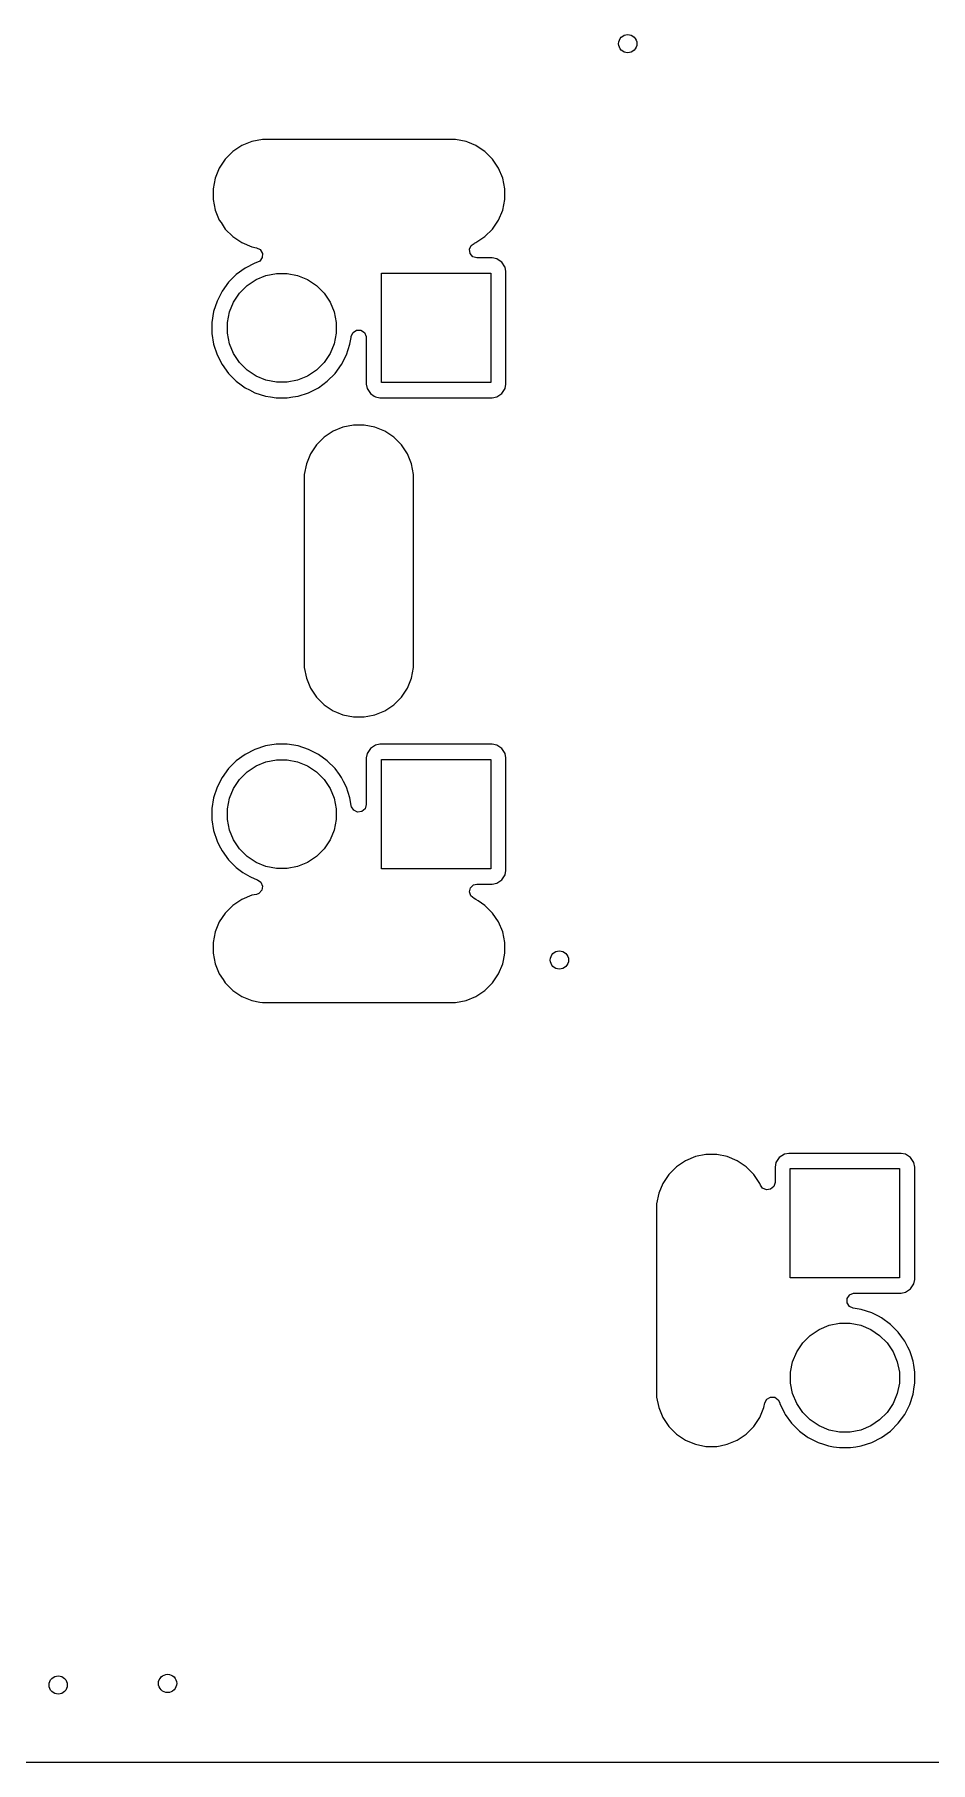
# Model space of a CAD drawing. Extents: x 45 to 205, y -97 to -37.
# Drawn here: x 149.66 to 164.41, y -96.6 to -68.18 of the extents above; entities that cross this region are included whole.
import ezdxf

# ---------------------------------------------------------------- set-up
doc = ezdxf.new("R2010")
doc.units = 0
doc.layers.add('BLACK', color=7, linetype='CONTINUOUS')

msp = doc.modelspace()

# ---------------------------------------------------------------- linework, layer by layer
at = {"layer": 'BLACK', "linetype": 'CONTINUOUS'}
for p, q in [((153.411297, -69.899631), (153.237329, -69.934239)), ((153.438717, -69.899631), (153.411297, -69.899631)), ((153.439657, -69.89957), (153.438717, -69.899631)), ((153.499982, -69.89957), (153.439657, -69.89957)), ((153.557565, -69.899569), (153.499982, -69.89957)), ((153.557568, -69.89957), (153.557565, -69.899569)), ((156.499982, -69.89957), (153.557568, -69.89957)), ((156.588676, -69.899569), (156.499982, -69.89957)), ((156.588678, -69.899569), (156.588676, -69.899569)), ((156.762661, -69.934173), (156.588678, -69.899569)), ((152.925971, -70.100669), (152.800557, -70.226086)), ((152.925977, -70.100664), (152.925971, -70.100669)), ((153.073447, -70.002125), (152.925977, -70.100664)), ((153.073461, -70.002118), (153.073447, -70.002125)), ((153.237319, -69.934242), (153.073461, -70.002118)), ((153.237329, -69.934239), (153.237319, -69.934242)), ((156.790165, -69.945565), (156.762661, -69.934173)), ((156.926549, -70.002054), (156.790165, -69.945565)), ((156.92655, -70.002055), (156.926548, -70.002054)), ((156.926548, -70.002054), (156.926549, -70.002054)), ((156.947531, -70.016074), (156.92655, -70.002055)), ((157.074043, -70.100603), (156.947531, -70.016074)), ((157.074046, -70.100606), (157.074043, -70.100603)), ((157.199482, -70.22604), (157.074046, -70.100606)), ((152.702007, -70.373579), (152.634137, -70.537435)), ((152.702013, -70.373568), (152.702007, -70.373579)), ((152.800555, -70.226088), (152.702013, -70.373568)), ((152.800557, -70.226086), (152.800555, -70.226088)), ((157.298036, -70.373534), (157.199482, -70.22604)), ((157.365922, -70.537422), (157.298036, -70.373534)), ((152.634132, -70.537452), (152.59953, -70.711409)), ((152.59953, -70.711409), (152.59953, -70.88879)), ((152.634137, -70.537435), (152.634132, -70.537452)), ((157.365922, -70.537426), (157.365922, -70.537422)), ((157.365923, -70.537427), (157.365922, -70.537426)), ((157.40053, -70.711401), (157.365923, -70.537427)), ((157.40053, -70.711404), (157.40053, -70.711401)), ((157.40053, -70.888796), (157.40053, -70.711404)), ((152.59953, -70.88879), (152.634132, -71.062747)), ((157.365922, -71.062778), (157.40053, -70.888796)), ((152.634132, -71.062747), (152.634137, -71.062764)), ((152.634137, -71.062764), (152.702007, -71.22662)), ((152.702007, -71.22662), (152.702009, -71.226625)), ((152.702009, -71.226625), (152.702011, -71.226628)), ((152.702011, -71.226628), (152.730643, -71.26948)), ((152.730643, -71.26948), (152.800555, -71.374111)), ((157.199482, -71.37416), (157.298036, -71.226666)), ((157.298036, -71.226666), (157.365922, -71.062778)), ((152.800555, -71.374111), (152.800557, -71.374113)), ((152.800557, -71.374113), (152.925971, -71.49953)), ((152.925971, -71.49953), (152.925977, -71.499535)), ((152.925977, -71.499535), (153.073447, -71.598074)), ((153.073447, -71.598074), (153.073451, -71.598076)), ((153.073451, -71.598076), (153.073457, -71.59808)), ((153.073457, -71.59808), (153.237329, -71.665961)), ((156.849233, -71.644367), (156.895495, -71.611008)), ((156.895495, -71.611008), (156.900913, -71.608763)), ((156.900913, -71.608763), (156.92655, -71.598145)), ((156.92655, -71.598145), (157.074046, -71.499594)), ((157.074046, -71.499594), (157.199482, -71.37416)), ((153.237329, -71.665961), (153.314334, -71.681279)), ((153.314334, -71.681279), (153.376243, -71.713665)), ((153.366208, -71.900822), (153.328458, -71.920827)), ((153.407075, -71.844151), (153.366208, -71.900822)), ((153.376243, -71.713665), (153.410816, -71.774382)), ((153.410816, -71.774382), (153.407075, -71.844151)), ((156.820208, -71.707923), (156.849233, -71.644367)), ((156.830152, -71.777081), (156.820208, -71.707923)), ((156.875907, -71.829885), (156.830152, -71.777081)), ((156.942946, -71.84957), (156.875907, -71.829885)), ((157.194664, -71.84957), (156.942946, -71.84957)), ((157.194667, -71.84957), (157.194664, -71.84957)), ((157.267725, -71.864102), (157.194667, -71.84957)), ((157.267729, -71.864103), (157.267725, -71.864102)), ((157.293659, -71.881429), (157.267729, -71.864103)), ((157.350591, -71.919469), (157.293659, -71.881429)), ((152.98049, -72.122515), (152.852435, -72.25057)), ((152.980495, -72.122511), (152.98049, -72.122515)), ((153.126992, -72.016076), (152.980495, -72.122511)), ((153.28835, -71.933859), (153.126992, -72.016076)), ((153.328458, -71.920827), (153.28835, -71.933859)), ((153.305733, -72.206341), (153.468734, -72.138824)), ((153.468734, -72.138824), (153.641775, -72.104404)), ((153.641775, -72.104404), (153.818205, -72.104404)), ((153.818205, -72.104404), (153.991246, -72.138824)), ((153.991246, -72.138824), (154.154247, -72.206341)), ((155.36999, -73.90007), (155.36999, -72.10007)), ((155.36999, -72.10007), (157.16999, -72.10007)), ((157.16999, -72.10007), (157.16999, -73.90007)), ((157.402935, -71.997809), (157.350591, -71.919469)), ((157.405956, -72.00233), (157.402935, -71.997809)), ((157.405957, -72.002334), (157.405956, -72.00233)), ((157.420489, -72.075391), (157.405957, -72.002334)), ((157.42049, -72.075393), (157.420489, -72.075391)), ((157.42049, -72.075396), (157.42049, -72.075393)), ((157.42049, -73.924744), (157.42049, -72.075396)), ((152.745996, -72.397072), (152.663778, -72.55843)), ((152.852431, -72.250575), (152.745996, -72.397072)), ((152.852435, -72.25057), (152.852431, -72.250575)), ((152.936261, -72.575813), (153.034281, -72.429116)), ((153.034281, -72.429116), (153.159036, -72.304361)), ((153.159036, -72.304361), (153.305733, -72.206341)), ((154.154247, -72.206341), (154.300944, -72.304361)), ((154.300944, -72.304361), (154.425699, -72.429116)), ((154.425699, -72.429116), (154.523719, -72.575813)), ((152.607819, -72.730659), (152.57949, -72.909518)), ((152.663777, -72.558433), (152.607819, -72.730659)), ((152.663778, -72.55843), (152.663777, -72.558433)), ((152.834324, -72.911855), (152.868744, -72.738814)), ((152.868744, -72.738814), (152.936261, -72.575813)), ((154.523719, -72.575813), (154.591236, -72.738814)), ((154.591236, -72.738814), (154.625656, -72.911855)), ((152.57949, -72.909518), (152.57949, -73.090621)), ((152.834324, -73.088285), (152.834324, -72.911855)), ((154.625656, -72.911855), (154.625656, -73.088285)), ((154.902946, -73.074668), (154.962258, -73.037737)), ((154.962258, -73.037737), (155.032121, -73.038735)), ((155.032121, -73.038735), (155.090353, -73.077345)), ((152.57949, -73.090621), (152.607819, -73.26948)), ((152.607819, -73.26948), (152.663777, -73.441706)), ((152.868744, -73.261326), (152.834324, -73.088285)), ((152.936261, -73.424327), (152.868744, -73.261326)), ((154.591236, -73.261326), (154.523719, -73.424327)), ((154.625656, -73.088285), (154.591236, -73.261326)), ((154.796201, -73.441709), (154.852161, -73.269479)), ((154.852161, -73.269479), (154.869944, -73.157201)), ((154.869944, -73.157201), (154.873017, -73.137803)), ((154.873017, -73.137803), (154.902946, -73.074668)), ((155.090353, -73.077345), (155.118467, -73.141309)), ((155.118467, -73.141309), (155.11949, -73.157201)), ((155.11949, -73.157201), (155.11949, -73.924748)), ((152.663777, -73.441706), (152.663778, -73.441709)), ((152.663778, -73.441709), (152.745996, -73.603067)), ((152.745996, -73.603067), (152.852431, -73.749564)), ((153.034281, -73.571024), (152.936261, -73.424327)), ((153.159036, -73.695779), (153.034281, -73.571024)), ((154.425699, -73.571024), (154.300944, -73.695779)), ((154.523719, -73.424327), (154.425699, -73.571024)), ((154.607543, -73.749571), (154.713986, -73.603064)), ((154.713986, -73.603064), (154.796201, -73.441709)), ((152.852431, -73.749564), (152.852435, -73.749569)), ((152.852435, -73.749569), (152.98049, -73.877624)), ((152.98049, -73.877624), (152.980495, -73.877628)), ((152.980495, -73.877628), (153.06302, -73.937585)), ((153.305733, -73.793799), (153.159036, -73.695779)), ((153.468734, -73.861316), (153.305733, -73.793799)), ((153.641775, -73.895736), (153.468734, -73.861316)), ((153.818205, -73.895736), (153.641775, -73.895736)), ((153.991246, -73.861316), (153.818205, -73.895736)), ((154.154247, -73.793799), (153.991246, -73.861316)), ((154.300944, -73.695779), (154.154247, -73.793799)), ((154.332984, -73.984066), (154.479491, -73.877623)), ((154.479491, -73.877623), (154.607543, -73.749571)), ((157.16999, -73.90007), (155.36999, -73.90007)), ((153.06302, -73.937585), (153.126996, -73.984066)), ((153.126996, -73.984066), (153.199903, -74.021214)), ((153.199903, -74.021214), (153.28835, -74.066281)), ((153.28835, -74.066281), (153.288353, -74.066282)), ((153.288353, -74.066282), (153.374466, -74.094261)), ((153.374466, -74.094261), (153.460581, -74.122241)), ((153.460581, -74.122241), (153.543419, -74.135361)), ((153.543419, -74.135361), (153.639439, -74.15057)), ((153.639439, -74.15057), (153.639444, -74.15057)), ((153.639444, -74.15057), (153.820541, -74.15057)), ((153.820541, -74.15057), (153.9123, -74.136036)), ((153.9123, -74.136036), (153.999399, -74.122241)), ((153.999399, -74.122241), (154.171629, -74.066281)), ((154.171629, -74.066281), (154.332984, -73.984066)), ((155.11949, -73.924748), (155.134022, -73.997805)), ((155.134022, -73.997805), (155.134023, -73.997809)), ((155.134023, -73.997809), (155.134024, -73.99781)), ((155.134024, -73.99781), (155.189389, -74.080671)), ((155.189389, -74.080671), (155.251604, -74.122241)), ((155.251604, -74.122241), (155.27225, -74.136036)), ((155.27225, -74.136036), (155.272254, -74.136037)), ((155.272254, -74.136037), (155.345311, -74.150569)), ((155.345311, -74.150569), (155.345314, -74.15057)), ((155.345314, -74.15057), (155.345316, -74.15057)), ((155.345316, -74.15057), (157.194666, -74.15057)), ((157.194666, -74.15057), (157.194667, -74.150569)), ((157.194667, -74.150569), (157.26773, -74.136036)), ((157.26773, -74.136036), (157.350591, -74.080671)), ((157.350591, -74.080671), (157.405956, -73.99781)), ((157.405956, -73.99781), (157.42049, -73.924744)), ((154.57344, -74.701992), (154.425959, -74.800537)), ((154.573453, -74.701985), (154.57344, -74.701992)), ((154.737326, -74.634108), (154.573453, -74.701985)), ((154.737335, -74.634105), (154.737326, -74.634108)), ((154.9113, -74.599502), (154.737335, -74.634105)), ((154.911303, -74.599502), (154.9113, -74.599502)), ((155.088685, -74.599502), (154.911303, -74.599502)), ((155.088688, -74.599502), (155.088685, -74.599502)), ((155.262652, -74.634105), (155.088688, -74.599502)), ((155.262661, -74.634108), (155.262652, -74.634105)), ((155.426534, -74.701985), (155.262661, -74.634108)), ((155.426547, -74.701992), (155.426534, -74.701985)), ((155.574028, -74.800537), (155.426547, -74.701992)), ((154.300529, -74.925967), (154.201984, -75.073448)), ((154.300532, -74.925963), (154.300529, -74.925967)), ((154.425955, -74.80054), (154.300532, -74.925963)), ((154.425959, -74.800537), (154.425955, -74.80054)), ((155.574032, -74.80054), (155.574028, -74.800537)), ((155.699455, -74.925963), (155.574032, -74.80054)), ((155.699458, -74.925967), (155.699455, -74.925963)), ((155.798003, -75.073448), (155.699458, -74.925967)), ((154.134097, -75.237343), (154.099494, -75.411306)), ((154.1341, -75.237334), (154.134097, -75.237343)), ((154.201977, -75.073461), (154.1341, -75.237334)), ((154.201984, -75.073448), (154.201977, -75.073461)), ((155.79801, -75.073461), (155.798003, -75.073448)), ((155.865887, -75.237334), (155.79801, -75.073461)), ((155.86589, -75.237343), (155.865887, -75.237334)), ((155.900493, -75.411306), (155.86589, -75.237343)), ((154.099494, -75.411306), (154.099494, -78.588697)), ((155.900494, -75.411308), (155.900493, -75.411306)), ((155.900494, -75.411311), (155.900494, -75.411308)), ((155.900494, -75.447275), (155.900494, -75.411311)), ((155.900494, -76.127527), (155.900494, -75.447275)), ((155.900494, -78.442419), (155.900494, -76.127527)), ((155.900494, -78.500002), (155.900494, -78.442419)), ((154.099494, -78.588697), (154.134097, -78.76266)), ((155.865888, -78.762668), (155.900494, -78.588693)), ((155.900494, -78.588693), (155.900494, -78.500002)), ((154.134097, -78.76266), (154.1341, -78.762669)), ((154.1341, -78.762669), (154.201977, -78.926542)), ((154.201977, -78.926542), (154.201984, -78.926555)), ((154.201984, -78.926555), (154.300529, -79.074036)), ((155.699458, -79.074037), (155.798007, -78.926549)), ((155.798007, -78.926549), (155.865888, -78.762668)), ((154.300529, -79.074036), (154.300532, -79.07404)), ((154.300532, -79.07404), (154.425955, -79.199463)), ((154.425955, -79.199463), (154.425959, -79.199466)), ((154.425959, -79.199466), (154.57344, -79.298011)), ((154.57344, -79.298011), (154.573453, -79.298018)), ((154.573453, -79.298018), (154.630418, -79.321613)), ((155.26266, -79.365896), (155.426541, -79.298015)), ((155.426541, -79.298015), (155.574029, -79.199466)), ((155.574029, -79.199466), (155.699458, -79.074037)), ((154.630418, -79.321613), (154.737328, -79.365896)), ((154.737328, -79.365896), (154.73733, -79.365896)), ((154.73733, -79.365896), (154.737335, -79.365898)), ((154.737335, -79.365898), (154.911298, -79.400501)), ((154.911298, -79.400501), (154.911301, -79.400502)), ((154.911301, -79.400502), (154.911303, -79.400502)), ((154.911303, -79.400502), (155.088687, -79.400502)), ((155.088687, -79.400502), (155.088688, -79.400501)), ((155.088688, -79.400501), (155.146676, -79.388966)), ((155.146676, -79.388966), (155.262652, -79.365898)), ((155.262652, -79.365898), (155.262655, -79.365896)), ((155.262655, -79.365896), (155.26266, -79.365896)), ((153.639439, -79.84957), (153.460579, -79.877899)), ((153.639444, -79.84957), (153.639439, -79.84957)), ((153.820536, -79.84957), (153.639444, -79.84957)), ((153.820541, -79.84957), (153.820536, -79.84957)), ((153.9994, -79.877899), (153.820541, -79.84957)), ((155.27225, -79.864103), (155.189389, -79.919469)), ((155.272254, -79.864102), (155.27225, -79.864103)), ((155.345313, -79.84957), (155.272254, -79.864102)), ((155.345316, -79.84957), (155.345313, -79.84957)), ((157.194664, -79.84957), (155.345316, -79.84957)), ((157.194667, -79.84957), (157.194664, -79.84957)), ((157.267725, -79.864102), (157.194667, -79.84957)), ((157.267729, -79.864103), (157.267725, -79.864102)), ((157.269393, -79.865215), (157.267729, -79.864103)), ((157.350591, -79.919469), (157.269393, -79.865215)), ((152.98049, -80.122515), (152.852435, -80.25057)), ((152.980495, -80.122511), (152.98049, -80.122515)), ((153.126992, -80.016076), (152.980495, -80.122511)), ((153.28835, -79.933858), (153.126992, -80.016076)), ((153.288353, -79.933857), (153.28835, -79.933858)), ((153.460579, -79.877899), (153.288353, -79.933857)), ((153.305733, -80.206341), (153.468734, -80.138824)), ((153.468734, -80.138824), (153.641775, -80.104404)), ((153.641775, -80.104404), (153.818205, -80.104404)), ((153.818205, -80.104404), (153.991246, -80.138824)), ((153.991246, -80.138824), (154.154247, -80.206341)), ((154.171626, -79.933857), (153.9994, -79.877899)), ((154.171629, -79.933858), (154.171626, -79.933857)), ((154.28129, -79.989734), (154.171629, -79.933858)), ((154.332984, -80.016074), (154.28129, -79.989734)), ((154.332986, -80.016075), (154.332984, -80.016074)), ((154.332987, -80.016076), (154.332986, -80.016075)), ((154.479484, -80.122511), (154.332987, -80.016076)), ((154.479489, -80.122515), (154.479484, -80.122511)), ((154.607544, -80.25057), (154.479489, -80.122515)), ((155.134022, -80.002334), (155.11949, -80.075391)), ((155.11949, -80.075391), (155.11949, -80.842938)), ((155.134023, -80.00233), (155.134022, -80.002334)), ((155.189389, -79.919469), (155.134023, -80.00233)), ((155.36999, -81.90007), (155.36999, -80.10007)), ((155.36999, -80.10007), (157.16999, -80.10007)), ((157.16999, -80.10007), (157.16999, -81.90007)), ((157.405956, -80.00233), (157.350591, -79.919469)), ((157.405957, -80.002334), (157.405956, -80.00233)), ((157.420489, -80.075391), (157.405957, -80.002334)), ((157.42049, -80.075393), (157.420489, -80.075391)), ((157.42049, -80.075396), (157.42049, -80.075393)), ((157.42049, -81.924744), (157.42049, -80.075396)), ((152.745996, -80.397072), (152.663778, -80.55843)), ((152.852431, -80.250575), (152.745996, -80.397072)), ((152.852435, -80.25057), (152.852431, -80.250575)), ((152.936261, -80.575813), (153.034281, -80.429116)), ((153.034281, -80.429116), (153.159036, -80.304361)), ((153.159036, -80.304361), (153.305733, -80.206341)), ((154.154247, -80.206341), (154.300944, -80.304361)), ((154.300944, -80.304361), (154.425699, -80.429116)), ((154.425699, -80.429116), (154.523719, -80.575813)), ((154.607548, -80.250575), (154.607544, -80.25057)), ((154.679441, -80.349529), (154.607548, -80.250575)), ((154.713986, -80.397076), (154.679441, -80.349529)), ((154.747096, -80.462058), (154.713986, -80.397076)), ((152.663777, -80.558433), (152.607819, -80.730659)), ((152.663778, -80.55843), (152.663777, -80.558433)), ((152.868744, -80.738814), (152.936261, -80.575813)), ((154.523719, -80.575813), (154.591236, -80.738814)), ((154.796201, -80.55843), (154.747096, -80.462058)), ((154.796201, -80.558431), (154.796201, -80.55843)), ((154.852161, -80.730661), (154.796201, -80.558431)), ((152.607819, -80.730659), (152.57949, -80.909518)), ((152.57949, -80.909518), (152.57949, -81.090621)), ((152.834324, -80.911855), (152.868744, -80.738814)), ((152.834324, -81.088285), (152.834324, -80.911855)), ((154.591236, -80.738814), (154.625656, -80.911855)), ((154.625656, -80.911855), (154.625656, -81.088285)), ((154.861675, -80.790734), (154.852161, -80.730661)), ((154.873017, -80.862336), (154.861675, -80.790734)), ((154.876513, -80.877873), (154.873017, -80.862336)), ((154.914287, -80.936651), (154.876513, -80.877873)), ((154.977843, -80.965676), (154.914287, -80.936651)), ((155.047001, -80.955732), (154.977843, -80.965676)), ((155.099805, -80.909977), (155.047001, -80.955732)), ((155.11949, -80.842938), (155.099805, -80.909977)), ((152.57949, -81.090621), (152.607819, -81.26948)), ((152.607819, -81.26948), (152.663777, -81.441706)), ((152.868744, -81.261326), (152.834324, -81.088285)), ((152.936261, -81.424327), (152.868744, -81.261326)), ((154.591236, -81.261326), (154.523719, -81.424327)), ((154.625656, -81.088285), (154.591236, -81.261326)), ((152.663777, -81.441706), (152.663778, -81.441709)), ((152.663778, -81.441709), (152.701074, -81.514905)), ((152.701074, -81.514905), (152.721528, -81.555048)), ((152.721528, -81.555048), (152.745996, -81.603067)), ((153.034281, -81.571024), (152.936261, -81.424327)), ((153.159036, -81.695779), (153.034281, -81.571024)), ((154.425699, -81.571024), (154.300944, -81.695779)), ((154.523719, -81.424327), (154.425699, -81.571024)), ((152.745996, -81.603067), (152.852431, -81.749564)), ((152.852431, -81.749564), (152.852435, -81.749569)), ((152.852435, -81.749569), (152.98049, -81.877624)), ((153.305733, -81.793799), (153.159036, -81.695779)), ((153.468734, -81.861316), (153.305733, -81.793799)), ((153.641775, -81.895736), (153.468734, -81.861316)), ((153.991246, -81.861316), (153.818205, -81.895736)), ((154.154247, -81.793799), (153.991246, -81.861316)), ((154.300944, -81.695779), (154.154247, -81.793799)), ((152.98049, -81.877624), (152.980495, -81.877628)), ((152.980495, -81.877628), (153.090932, -81.957864)), ((153.090932, -81.957864), (153.126996, -81.984066)), ((153.126996, -81.984066), (153.206725, -82.02469)), ((153.206725, -82.02469), (153.28835, -82.066281)), ((153.28835, -82.066281), (153.288356, -82.066283)), ((153.288356, -82.066283), (153.328572, -82.07935)), ((153.328572, -82.07935), (153.386248, -82.118787)), ((153.386248, -82.118787), (153.413447, -82.183145)), ((153.818205, -81.895736), (153.641775, -81.895736)), ((157.16999, -81.90007), (155.36999, -81.90007)), ((157.194667, -82.150569), (157.26773, -82.136036)), ((157.26773, -82.136036), (157.350591, -82.080671)), ((157.350591, -82.080671), (157.405956, -81.99781)), ((157.405956, -81.99781), (157.42049, -81.924744)), ((153.073447, -82.402125), (152.925977, -82.500664)), ((153.073461, -82.402118), (153.073447, -82.402125)), ((153.237319, -82.334242), (153.073461, -82.402118)), ((153.237329, -82.334239), (153.237319, -82.334242)), ((153.238153, -82.334075), (153.237329, -82.334239)), ((153.314449, -82.318897), (153.238153, -82.334075)), ((153.354289, -82.303468), (153.314449, -82.318897)), ((153.401533, -82.251992), (153.354289, -82.303468)), ((153.413447, -82.183145), (153.401533, -82.251992)), ((156.81888, -82.278998), (156.836158, -82.211298)), ((156.840946, -82.345292), (156.81888, -82.278998)), ((156.836158, -82.211298), (156.887295, -82.163687)), ((156.89535, -82.389132), (156.840946, -82.345292)), ((156.887295, -82.163687), (156.942801, -82.15057)), ((156.926549, -82.402054), (156.89535, -82.389132)), ((156.92655, -82.402055), (156.926548, -82.402054)), ((156.926548, -82.402054), (156.926549, -82.402054)), ((156.962056, -82.425779), (156.92655, -82.402055)), ((156.942801, -82.15057), (157.194666, -82.15057)), ((157.074043, -82.500603), (156.962056, -82.425779)), ((157.194666, -82.15057), (157.194667, -82.150569)), ((152.800555, -82.626088), (152.702013, -82.773568)), ((152.800557, -82.626086), (152.800555, -82.626088)), ((152.925971, -82.500669), (152.800557, -82.626086)), ((152.925977, -82.500664), (152.925971, -82.500669)), ((157.074046, -82.500606), (157.074043, -82.500603)), ((157.199482, -82.62604), (157.074046, -82.500606)), ((157.298036, -82.773534), (157.199482, -82.62604)), ((152.634132, -82.937452), (152.59953, -83.111409)), ((152.634137, -82.937435), (152.634132, -82.937452)), ((152.702007, -82.773579), (152.634137, -82.937435)), ((152.702013, -82.773568), (152.702007, -82.773579)), ((157.365922, -82.937422), (157.298036, -82.773534)), ((157.365922, -82.937426), (157.365922, -82.937422)), ((157.365923, -82.937427), (157.365922, -82.937426)), ((157.40053, -83.111401), (157.365923, -82.937427)), ((152.59953, -83.111409), (152.59953, -83.28879)), ((157.40053, -83.288798), (157.40053, -83.111401)), ((152.59953, -83.28879), (152.634132, -83.462747)), ((152.634132, -83.462747), (152.634137, -83.462764)), ((152.634137, -83.462764), (152.702007, -83.62662)), ((157.298036, -83.626666), (157.365922, -83.462778)), ((157.365922, -83.462778), (157.377247, -83.405842)), ((157.377247, -83.405842), (157.40053, -83.288798)), ((152.702007, -83.62662), (152.702009, -83.626625)), ((152.702009, -83.626625), (152.702011, -83.626628)), ((152.702011, -83.626628), (152.766054, -83.722477)), ((152.766054, -83.722477), (152.800555, -83.774111)), ((152.800555, -83.774111), (152.800557, -83.774113)), ((152.800557, -83.774113), (152.925971, -83.89953)), ((157.074046, -83.899594), (157.199482, -83.77416)), ((157.199482, -83.77416), (157.298036, -83.626666)), ((152.925971, -83.89953), (152.925977, -83.899535)), ((152.925977, -83.899535), (153.073447, -83.998074)), ((153.073447, -83.998074), (153.073451, -83.998076)), ((153.073451, -83.998076), (153.073457, -83.99808)), ((153.073457, -83.99808), (153.237329, -84.065961)), ((153.237329, -84.065961), (153.368092, -84.091973)), ((153.368092, -84.091973), (153.411294, -84.100568)), ((153.411294, -84.100568), (153.411295, -84.100568)), ((153.411295, -84.100568), (153.435426, -84.100568)), ((153.435426, -84.100568), (153.447258, -84.100568)), ((153.447258, -84.100568), (153.447263, -84.10057)), ((153.447263, -84.10057), (153.499982, -84.10057)), ((153.499982, -84.10057), (153.557565, -84.100571)), ((153.557565, -84.100571), (153.557568, -84.10057)), ((153.557568, -84.10057), (156.44856, -84.10057)), ((156.44856, -84.10057), (156.44876, -84.100629)), ((156.44876, -84.100629), (156.499982, -84.100629)), ((156.499982, -84.100629), (156.499982, -84.10063)), ((156.499982, -84.10063), (156.588678, -84.100631)), ((156.588678, -84.100631), (156.762661, -84.066027)), ((156.762661, -84.066027), (156.92655, -83.998145)), ((156.92655, -83.998145), (157.074046, -83.899594)), ((160.537322, -86.634176), (160.373449, -86.702053)), ((160.537331, -86.634173), (160.537322, -86.634176)), ((160.711296, -86.59957), (160.537331, -86.634173)), ((160.711299, -86.59957), (160.711296, -86.59957)), ((160.888681, -86.59957), (160.711299, -86.59957)), ((160.888684, -86.59957), (160.888681, -86.59957)), ((161.062648, -86.634173), (160.888684, -86.59957)), ((161.062657, -86.634176), (161.062648, -86.634173)), ((161.22653, -86.702053), (161.062657, -86.634176)), ((161.919389, -86.649469), (161.864023, -86.73233)), ((162.00225, -86.594103), (161.919389, -86.649469)), ((162.002254, -86.594102), (162.00225, -86.594103)), ((162.075313, -86.57957), (162.002254, -86.594102)), ((162.075316, -86.57957), (162.075313, -86.57957)), ((163.924664, -86.57957), (162.075316, -86.57957)), ((163.924667, -86.57957), (163.924664, -86.57957)), ((163.997725, -86.594102), (163.924667, -86.57957)), ((163.997729, -86.594103), (163.997725, -86.594102)), ((163.99773, -86.594104), (163.997729, -86.594103)), ((164.080591, -86.649469), (163.99773, -86.594104)), ((164.135956, -86.73233), (164.080591, -86.649469)), ((160.100525, -86.926035), (160.00198, -87.073516)), ((160.100528, -86.926031), (160.100525, -86.926035)), ((160.225951, -86.800608), (160.100528, -86.926031)), ((160.225955, -86.800605), (160.225951, -86.800608)), ((160.373436, -86.70206), (160.225955, -86.800605)), ((160.373449, -86.702053), (160.373436, -86.70206)), ((161.226543, -86.70206), (161.22653, -86.702053)), ((161.374024, -86.800605), (161.226543, -86.70206)), ((161.374028, -86.800608), (161.374024, -86.800605)), ((161.499451, -86.926031), (161.374028, -86.800608)), ((161.499454, -86.926035), (161.499451, -86.926031)), ((161.597999, -87.073516), (161.499454, -86.926035)), ((161.864022, -86.732334), (161.84949, -86.805391)), ((161.84949, -86.805391), (161.84949, -87.057276)), ((161.864023, -86.73233), (161.864022, -86.732334)), ((162.09999, -88.63007), (162.09999, -86.83007)), ((162.09999, -86.83007), (163.89999, -86.83007)), ((163.89999, -86.83007), (163.89999, -88.63007)), ((164.135957, -86.732334), (164.135956, -86.73233)), ((164.150489, -86.805391), (164.135957, -86.732334)), ((164.15049, -86.805393), (164.150489, -86.805391)), ((164.15049, -86.805396), (164.15049, -86.805393)), ((164.15049, -88.654744), (164.15049, -86.805396)), ((159.934093, -87.237411), (159.89949, -87.411374)), ((159.934096, -87.237402), (159.934093, -87.237411)), ((160.001973, -87.073529), (159.934096, -87.237402)), ((160.00198, -87.073516), (160.001973, -87.073529)), ((161.598006, -87.073529), (161.597999, -87.073516)), ((161.610929, -87.104728), (161.598006, -87.073529)), ((161.644287, -87.150989), (161.610929, -87.104728)), ((161.707843, -87.180014), (161.644287, -87.150989)), ((161.777001, -87.17007), (161.707843, -87.180014)), ((161.829805, -87.124315), (161.777001, -87.17007)), ((161.84949, -87.057276), (161.829805, -87.124315)), ((159.89949, -87.411374), (159.89949, -90.588765)), ((163.89999, -88.63007), (162.09999, -88.63007)), ((164.135956, -88.72781), (164.15049, -88.654744)), ((163.037657, -89.037802), (163.038655, -88.967939)), ((163.038655, -88.967939), (163.076206, -88.911304)), ((163.076206, -88.911304), (163.077265, -88.909707)), ((163.077265, -88.909707), (163.141229, -88.881593)), ((163.141229, -88.881593), (163.157121, -88.88057)), ((163.157121, -88.88057), (163.924666, -88.88057)), ((163.924666, -88.88057), (163.924667, -88.880569)), ((163.924667, -88.880569), (163.99773, -88.866036)), ((163.99773, -88.866036), (164.080591, -88.810671)), ((164.080591, -88.810671), (164.135956, -88.72781)), ((163.074588, -89.097114), (163.037657, -89.037802)), ((163.137723, -89.127043), (163.074588, -89.097114)), ((163.2694, -89.147899), (163.137723, -89.127043)), ((163.441626, -89.203857), (163.2694, -89.147899)), ((163.441629, -89.203858), (163.441626, -89.203857)), ((163.55129, -89.259734), (163.441629, -89.203858)), ((162.429036, -89.574361), (162.575733, -89.476341)), ((162.575733, -89.476341), (162.738734, -89.408824)), ((162.738734, -89.408824), (162.911775, -89.374404)), ((162.911775, -89.374404), (163.088205, -89.374404)), ((163.088205, -89.374404), (163.261246, -89.408824)), ((163.261246, -89.408824), (163.424247, -89.476341)), ((163.424247, -89.476341), (163.570944, -89.574361)), ((163.602984, -89.286074), (163.55129, -89.259734)), ((163.602986, -89.286075), (163.602984, -89.286074)), ((163.602987, -89.286076), (163.602986, -89.286075)), ((163.749484, -89.392511), (163.602987, -89.286076)), ((163.749489, -89.392515), (163.749484, -89.392511)), ((163.877544, -89.52057), (163.749489, -89.392515)), ((163.877548, -89.520575), (163.877544, -89.52057)), ((163.937479, -89.603064), (163.877548, -89.520575)), ((162.206261, -89.845813), (162.304281, -89.699116)), ((162.304281, -89.699116), (162.429036, -89.574361)), ((163.570944, -89.574361), (163.695699, -89.699116)), ((163.695699, -89.699116), (163.793719, -89.845813)), ((163.983986, -89.667076), (163.937479, -89.603064)), ((164.036321, -89.769788), (163.983986, -89.667076)), ((164.066201, -89.82843), (164.036321, -89.769788)), ((162.104324, -90.181855), (162.138744, -90.008814)), ((162.138744, -90.008814), (162.206261, -89.845813)), ((163.793719, -89.845813), (163.861236, -90.008814)), ((163.861236, -90.008814), (163.895656, -90.181855)), ((164.066202, -89.828433), (164.066201, -89.82843)), ((164.087026, -89.892526), (164.066202, -89.828433)), ((164.122161, -90.000661), (164.087026, -89.892526)), ((164.132554, -90.066281), (164.122161, -90.000661)), ((164.15049, -90.179518), (164.132554, -90.066281)), ((162.104324, -90.358285), (162.104324, -90.181855)), ((162.138744, -90.531326), (162.104324, -90.358285)), ((163.895656, -90.358285), (163.861236, -90.531326)), ((163.895656, -90.181855), (163.895656, -90.358285)), ((164.141153, -90.41957), (164.15049, -90.360621)), ((164.15049, -90.360621), (164.15049, -90.179518)), ((159.89949, -90.588765), (159.934093, -90.762728)), ((161.681201, -90.685734), (161.713586, -90.623823)), ((161.713586, -90.623823), (161.774301, -90.589249)), ((161.774301, -90.589249), (161.844071, -90.592988)), ((161.844071, -90.592988), (161.900743, -90.633854)), ((161.900743, -90.633854), (161.920749, -90.671608)), ((161.920749, -90.671608), (161.933776, -90.711703)), ((162.206261, -90.694327), (162.138744, -90.531326)), ((163.861236, -90.531326), (163.793719, -90.694327)), ((164.066201, -90.711709), (164.122161, -90.539479)), ((164.122161, -90.539479), (164.141153, -90.41957)), ((159.934093, -90.762728), (159.934096, -90.762737)), ((159.934096, -90.762737), (160.001973, -90.92661)), ((160.001973, -90.92661), (160.00198, -90.926623)), ((160.00198, -90.926623), (160.100525, -91.074104)), ((161.499454, -91.074105), (161.598003, -90.926617)), ((161.598003, -90.926617), (161.665884, -90.762736)), ((161.665884, -90.762731), (161.665886, -90.762728)), ((161.665884, -90.762736), (161.665884, -90.762731)), ((161.665886, -90.762728), (161.681201, -90.685734)), ((161.933776, -90.711703), (161.933778, -90.711709)), ((161.933778, -90.711709), (161.959779, -90.762737)), ((161.959779, -90.762737), (162.005619, -90.852703)), ((162.005619, -90.852703), (162.015996, -90.873067)), ((162.015996, -90.873067), (162.122431, -91.019564)), ((162.304281, -90.841024), (162.206261, -90.694327)), ((162.429036, -90.965779), (162.304281, -90.841024)), ((163.695699, -90.841024), (163.570944, -90.965779)), ((163.793719, -90.694327), (163.695699, -90.841024)), ((163.877543, -91.019571), (163.983986, -90.873064)), ((163.983986, -90.873064), (164.066201, -90.711709)), ((160.100525, -91.074104), (160.100528, -91.074108)), ((160.100528, -91.074108), (160.225951, -91.199531)), ((160.225951, -91.199531), (160.225955, -91.199534)), ((160.225955, -91.199534), (160.373436, -91.298079)), ((161.226537, -91.298083), (161.374025, -91.199534)), ((161.374025, -91.199534), (161.499454, -91.074105)), ((162.122431, -91.019564), (162.122435, -91.019569)), ((162.122435, -91.019569), (162.25049, -91.147624)), ((162.25049, -91.147624), (162.250495, -91.147628)), ((162.250495, -91.147628), (162.378277, -91.240466)), ((162.378277, -91.240466), (162.396996, -91.254066)), ((162.575733, -91.063799), (162.429036, -90.965779)), ((162.738734, -91.131316), (162.575733, -91.063799)), ((162.911775, -91.165736), (162.738734, -91.131316)), ((163.088205, -91.165736), (162.911775, -91.165736)), ((163.261246, -91.131316), (163.088205, -91.165736)), ((163.424247, -91.063799), (163.261246, -91.131316)), ((163.570944, -90.965779), (163.424247, -91.063799)), ((163.602984, -91.254066), (163.749491, -91.147623)), ((163.749491, -91.147623), (163.877543, -91.019571)), ((160.373436, -91.298079), (160.373449, -91.298086)), ((160.373449, -91.298086), (160.496353, -91.348993)), ((160.496353, -91.348993), (160.537324, -91.365964)), ((160.537324, -91.365964), (160.537326, -91.365964)), ((160.537326, -91.365964), (160.537331, -91.365966)), ((160.537331, -91.365966), (160.711294, -91.400569)), ((160.711294, -91.400569), (160.711297, -91.40057)), ((160.711297, -91.40057), (160.711299, -91.40057)), ((160.711299, -91.40057), (160.888683, -91.40057)), ((160.888683, -91.40057), (160.888684, -91.400569)), ((160.888684, -91.400569), (160.946672, -91.389034)), ((160.946672, -91.389034), (161.062648, -91.365966)), ((161.062648, -91.365966), (161.062651, -91.365964)), ((161.062651, -91.365964), (161.062656, -91.365964)), ((161.062656, -91.365964), (161.226537, -91.298083)), ((162.396996, -91.254066), (162.483376, -91.298079)), ((162.483376, -91.298079), (162.55835, -91.336281)), ((162.55835, -91.336281), (162.558353, -91.336282)), ((162.558353, -91.336282), (162.644466, -91.364261)), ((162.644466, -91.364261), (162.730581, -91.392241)), ((162.730581, -91.392241), (162.813419, -91.405361)), ((162.813419, -91.405361), (162.909439, -91.42057)), ((162.909439, -91.42057), (162.909444, -91.42057)), ((162.909444, -91.42057), (163.090541, -91.42057)), ((163.090541, -91.42057), (163.177249, -91.406835)), ((163.177249, -91.406835), (163.269399, -91.392241)), ((163.269399, -91.392241), (163.441629, -91.336281)), ((163.441629, -91.336281), (163.602984, -91.254066)), ((189.84268, -96.59957), (141.399343, -96.59957))]:
    msp.add_line(p, q, dxfattribs=at)
at = {"layer": 'BLACK'}
for centre in [(159.42499, -68.32507), (158.29999, -83.40007), (150.04999, -95.32507), (151.84999, -95.30007)]:
    msp.add_circle(centre, 0.15, dxfattribs=at)

doc.saveas('drawing.dxf')
